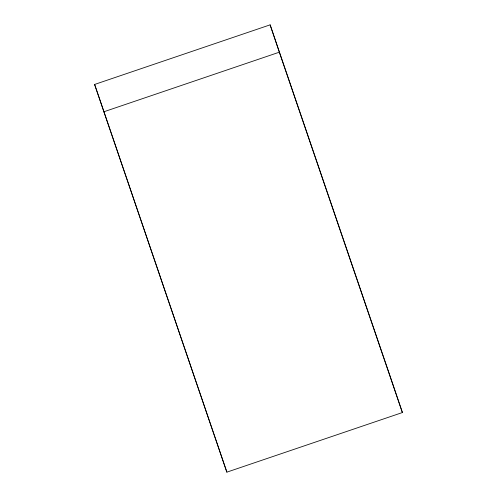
<?xml version="1.0" encoding="UTF-8"?>
<svg xmlns="http://www.w3.org/2000/svg" width="497" height="497" viewBox="0 0 497 497"><rect width="100%" height="100%" fill="white"/><g stroke="black" fill="none" stroke-linecap="round" stroke-linejoin="round"><path stroke-width="0.75" d="M94.61 84.453L270.126 24.85L393.189 385.206L402.39 412.547L226.874 472.15L94.61 84.453L226.874 472.15M103.811 111.794L279.326 52.191L270.126 24.85M279.326 52.191L402.39 412.547"/></g></svg>
